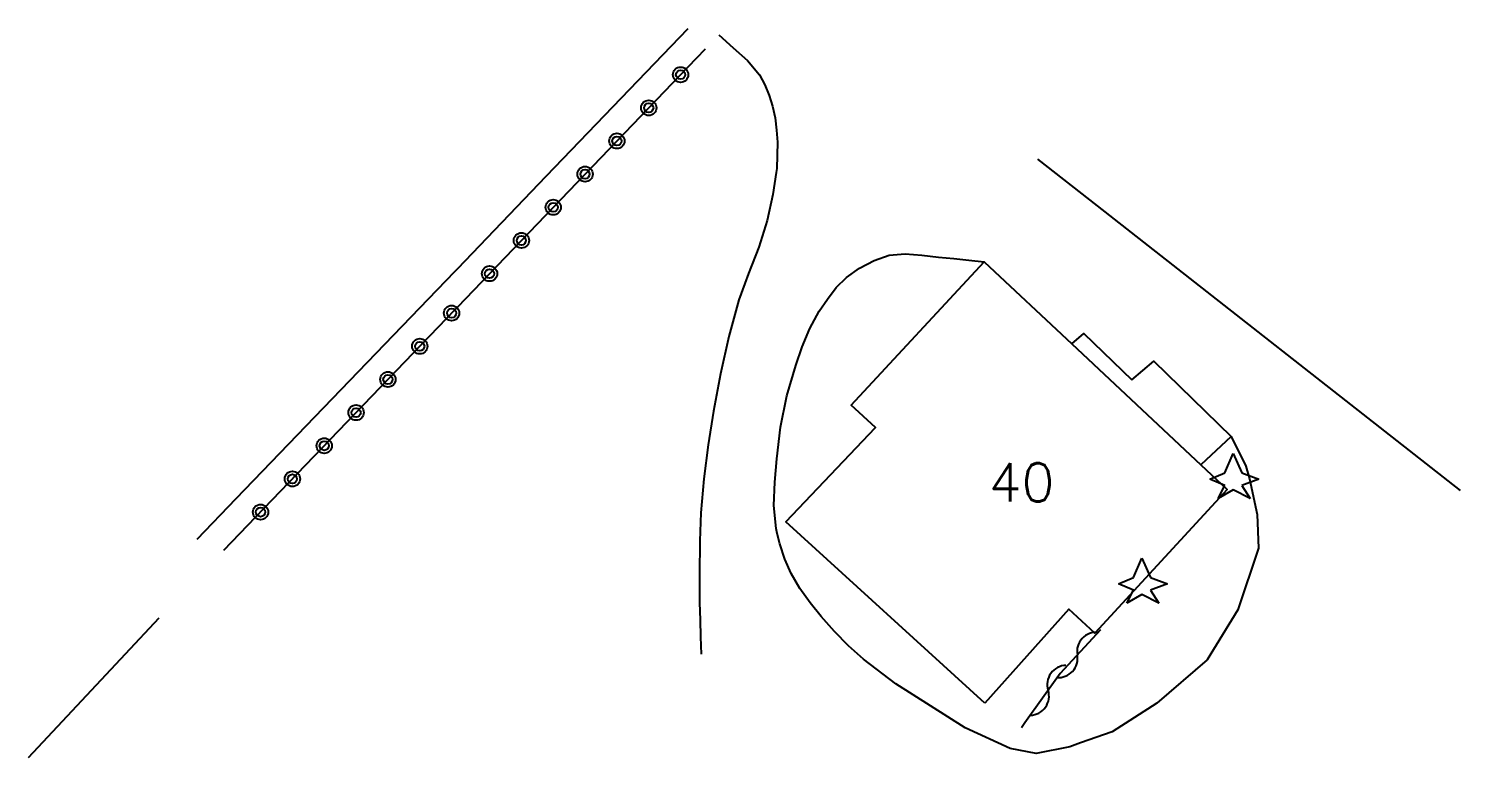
# Model space of a CAD drawing. Header units: millimetres. Extents: x 81000 to 81848, y 145999 to 147000.
# Drawn here: x 81000 to 81046.72, y 146547.64 to 146571.42 of the extents above; entities that cross this region are included whole.
import ezdxf
from ezdxf.enums import TextEntityAlignment as Align

# ---------------------------------------------------------------- set-up
doc = ezdxf.new("R2010")
doc.units = ezdxf.units.MM
doc.layers.get('0').update_dxf_attribs({"linetype": 'CONTINUOUS'})
for name, color, linetype in [('W0014', 7, 'CONTINUOUS'), ('W0017', 7, 'CONTINUOUS'), ('W0101', 7, 'CONTINUOUS'), ('W0104', 1, 'CONTINUOUS'), ('W0303', 7, 'CONTINUOUS'), ('W0310', 3, 'CONTINUOUS'), ('W0323', 7, 'CONTINUOUS'), ('W0991', 7, 'CONTINUOUS')]:
    doc.layers.add(name, color=color, linetype=linetype)
doc.styles.get("Standard").update_dxf_attribs({"font": 'romans.shx', "width": 0.85})

# ---------------------------------------------------------------- blocks, each defined once
blk = doc.blocks.new('T303')
for p, q in [((-0.278, 0.209), (0, 0.835)), ((0, 0.835), (0.278, 0.209)), ((-0.765, 0), (-0.278, 0.209)), ((-0.278, -0.209), (-0.765, 0)), ((0.278, 0.209), (0.835, 0)), ((0.835, 0), (0.278, -0.209)), ((-0.487, -0.626), (-0.278, -0.209)), ((0, -0.348), (-0.487, -0.626)), ((0.557, -0.626), (0, -0.348)), ((0.278, -0.209), (0.557, -0.626))]:
    blk.add_line(p, q)
blk = doc.blocks.new('t310o')
at = {"color": 0, "linetype": 'Continuous'}
for centre, start, end in [((-0.5, 0.375), 216.8699, 323.1304), ((0.5, -0.375), 36.8699, 143.1303)]:
    blk.add_arc(centre, 0.625, start, end, dxfattribs=at)
blk = doc.blocks.new('t323o')
at = {"color": 0, "linetype": 'Continuous'}
for radius in [0.25, 0.15]:
    blk.add_circle((0, 0), radius, dxfattribs=at)

msp = doc.modelspace()

# ---------------------------------------------------------------- linework, layer by layer
at = {"layer": 'W0014'}
for points in [[(81014, 146563.595), (81016.889, 146566.599), (81021.521, 146571.415)], [(81013.903, 146563.494), (81014, 146563.595)], [(81005.502, 146554.758), (81006.775, 146556.082), (81013.903, 146563.494)], [(81000, 146547.643), (81003.16, 146551.02), (81004.255, 146552.19)]]:
    msp.add_lwpolyline(points, dxfattribs=at)
at = {"layer": 'W0017'}
for points in [[(81022.52, 146571.21), (81022.99, 146570.794), (81023.461, 146570.379), (81023.847, 146569.906), (81024.021, 146569.582), (81024.165, 146569.238), (81024.278, 146568.885), (81024.361, 146568.501), (81024.409, 146568.107), (81024.435, 146567.714), (81024.41, 146566.857), (81024.39, 146566.727), (81024.281, 146566), (81024.096, 146565.157), (81023.823, 146564.287), (81023.485, 146563.432), (81023.367, 146563.102), (81023.177, 146562.569), (81022.851, 146561.37), (81022.578, 146560.155), (81022.349, 146558.933), (81022.175, 146557.833), (81022.036, 146556.728), (81021.94, 146555.619), (81021.9, 146554.711), (81021.897, 146554.643), (81021.886, 146553.666), (81021.895, 146552.688), (81021.909, 146552.129), (81021.929, 146551.569), (81021.95, 146551.01)], [(81046.719, 146556.35), (81034.877, 146565.632), (81032.934, 146567.155)], [(81030.563, 146548.61), (81029.429, 146549.324), (81028.296, 146550.038), (81027.238, 146550.844), (81026.757, 146551.285), (81026.295, 146551.749), (81025.862, 146552.237), (81025.503, 146552.683), (81025.166, 146553.149), (81024.881, 146553.64), (81024.675, 146554.113), (81024.51, 146554.607), (81024.43, 146554.946), (81024.391, 146555.108), (81024.319, 146555.857), (81024.345, 146556.621), (81024.411, 146557.381), (81024.538, 146558.411), (81024.741, 146559.432), (81025.03, 146560.427), (81025.246, 146561.035), (81025.495, 146561.633), (81025.801, 146562.197), (81026.063, 146562.592), (81026.355, 146562.968), (81026.686, 146563.297), (81027.113, 146563.606), (81027.588, 146563.856), (81028.082, 146564.021), (81028.604, 146564.066), (81029.146, 146564.022), (81029.687, 146563.965), (81030.185, 146563.921), (81030.683, 146563.867), (81031.18, 146563.813)], [(81039.245, 146558.112), (81039.715, 146557.144), (81039.835, 146556.729), (81040.084, 146555.57), (81040.132, 146554.465), (81039.461, 146552.46), (81038.459, 146550.823), (81036.811, 146549.415), (81035.353, 146548.474), (81034.326, 146548.112), (81033.979, 146547.99), (81032.876, 146547.764), (81032.025, 146547.929), (81030.563, 146548.61)]]:
    msp.add_lwpolyline(points, dxfattribs=at)
at = {"layer": 'W0101'}
msp.add_lwpolyline([(81031.206, 146549.41), (81024.711, 146555.33), (81027.634, 146558.399), (81026.839, 146559.137), (81031.18, 146563.813), (81034.039, 146561.134), (81038.255, 146557.184), (81039.11, 146556.383), (81034.786, 146551.691), (81033.946, 146552.472)], close=True, dxfattribs=at)
at = {"layer": 'W0104'}
for points in [[(81034.039, 146561.134), (81034.428, 146561.475), (81036.002, 146559.961)], [(81036.002, 146559.961), (81036.713, 146560.567), (81039.245, 146558.112), (81038.255, 146557.184)], [(81036.002, 146559.961), (81036.002, 146559.961)]]:
    msp.add_lwpolyline(points, dxfattribs=at)
at = {"layer": 'W0310'}
msp.add_lwpolyline([(81034.979, 146551.804), (81033.658, 146550.376), (81032.51, 146548.77), (81032.396, 146548.61)], dxfattribs=at)
at = {"layer": 'W0323'}
for points in [[(81014, 146562.341), (81021.793, 146570.453), (81022.088, 146570.76)], [(81006.371, 146554.398), (81007.417, 146555.487), (81013.903, 146562.24)], [(81013.903, 146562.24), (81014, 146562.341)]]:
    msp.add_lwpolyline(points, dxfattribs=at)

# ---------------------------------------------------------------- block references
at = {"layer": 'W0303'}
for p in [(81039.307, 146556.718), (81036.327, 146553.304)]:
    msp.add_blockref('T303', p, dxfattribs=at)
at = {"layer": 'W0310'}
for p, rotation in [((81034.221, 146550.985), 227.2290124422071), ((81033.268, 146549.83), 234.4420787344504)]:
    msp.add_blockref('t310o', p, dxfattribs=dict(at, rotation=rotation))
at = {"layer": 'W0323'}
for p, rotation in [((81021.274, 146569.913), 46.14910609306629), ((81020.235, 146568.831), 46.14910609306629), ((81019.196, 146567.75), 46.14910609306629), ((81018.157, 146566.668), 46.14910609306629), ((81017.118, 146565.586), 46.14910609306629), ((81016.078, 146564.504), 46.14910609306629), ((81015.039, 146563.423), 46.14910609306629), ((81013.802, 146562.135), 46.15536668606504), ((81012.763, 146561.053), 46.15536668606504), ((81011.724, 146559.971), 46.15536668606504), ((81010.685, 146558.889), 46.15536668606504), ((81009.646, 146557.808), 46.15536668606504), ((81008.607, 146556.726), 46.15536668606504), ((81007.568, 146555.644), 46.15536668606504)]:
    msp.add_blockref('t323o', p, dxfattribs=dict(at, rotation=rotation))

# ---------------------------------------------------------------- texts
at = {"layer": 'W0991'}
msp.add_text('40', height=1.25, dxfattribs=at).set_placement((81032.399, 146556.611), align=Align.MIDDLE_CENTER)

doc.saveas('drawing.dxf')
